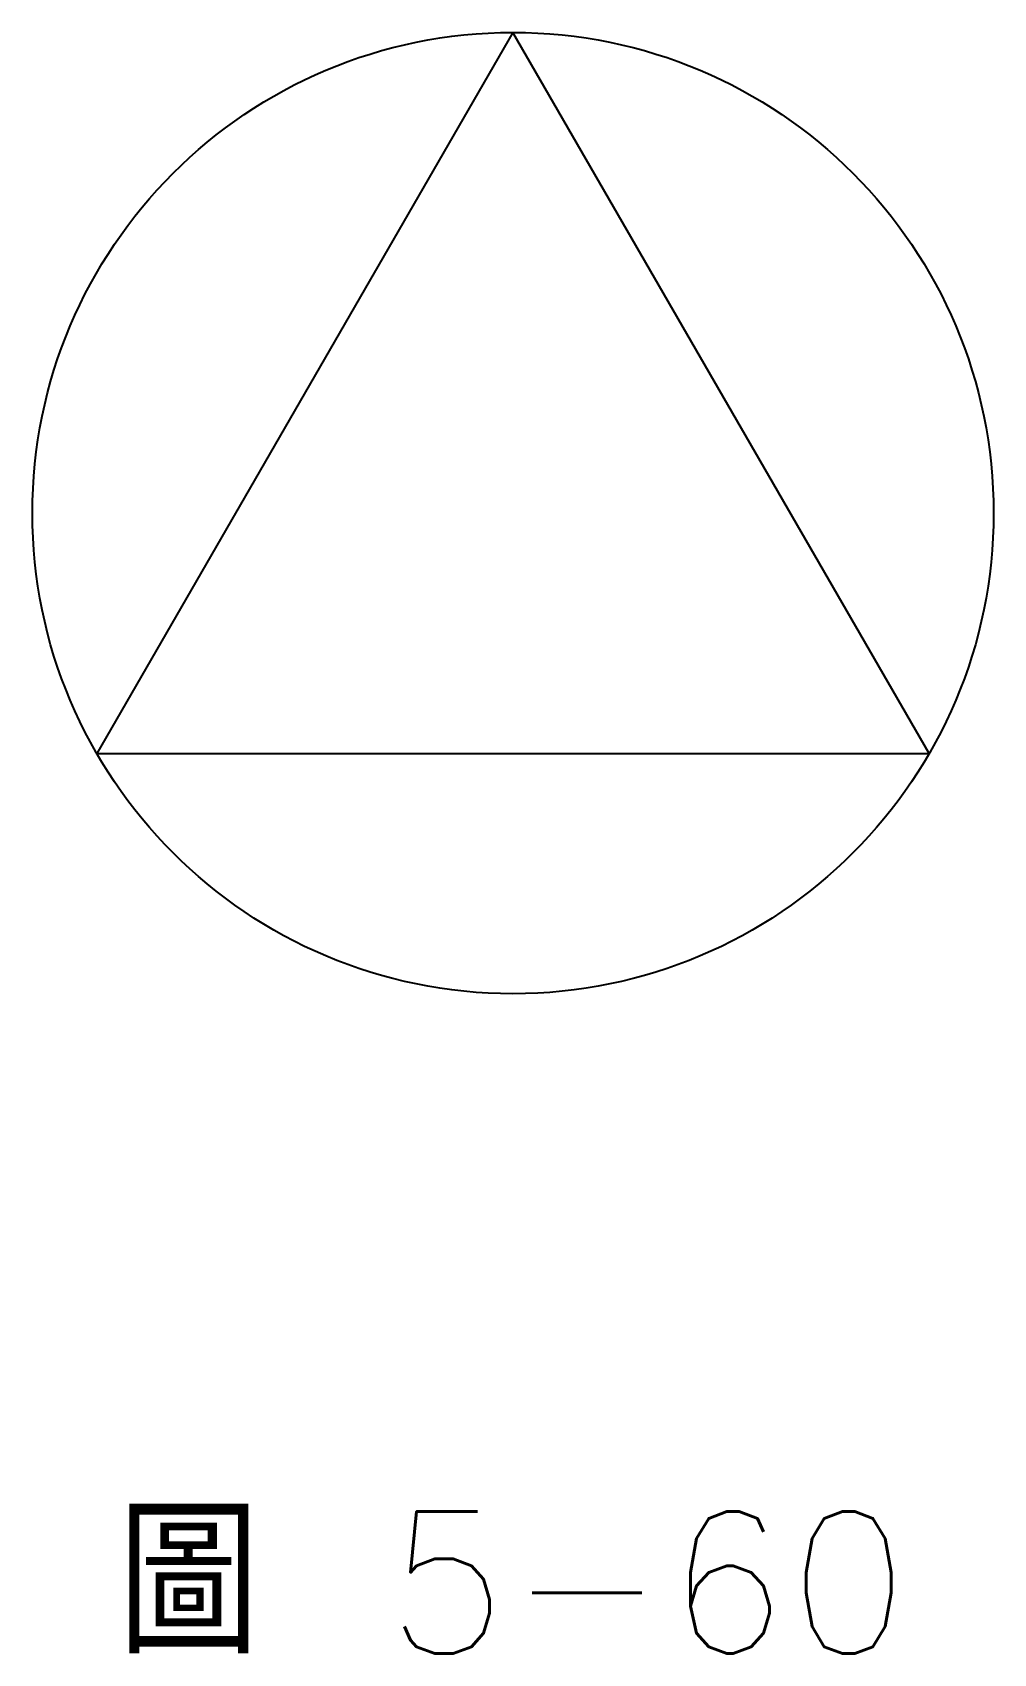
# Model space of a CAD drawing. Extents: x 236 to 256.3, y -112 to -77.7.
import ezdxf

# ---------------------------------------------------------------- set-up
doc = ezdxf.new("R2010")
doc.units = 0
doc.layers.get('0').update_dxf_attribs({"color": 3, "linetype": 'CONTINUOUS'})
doc.layers.add('輪廓線', color=7, linetype='CONTINUOUS')
doc.styles.add('CNS', font='txt.shx', dxfattribs={"width": 0.75, "height": 3, "bigfont": 'chineset.shx'})

msp = doc.modelspace()

# ---------------------------------------------------------------- linework, layer by layer
msp.add_lwpolyline([(246.129, -77.736), (237.335, -92.968), (254.923, -92.968)], close=True)
at = {"layer": '輪廓線'}
msp.add_circle((246.129, -87.891), 10.155, dxfattribs=at)

# ---------------------------------------------------------------- texts
at = {"layer": '輪廓線', "style": 'CNS'}
msp.add_text('圖 5-60', height=3, dxfattribs=at).set_placement((237.775, -111.986))

doc.saveas('drawing.dxf')
